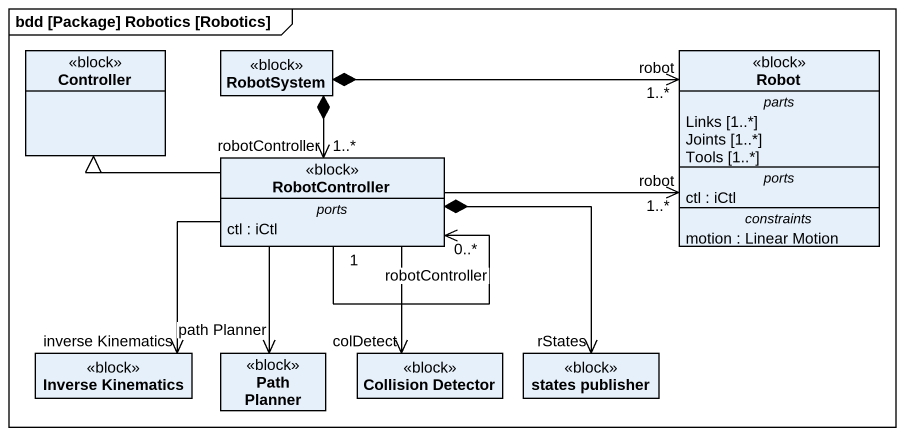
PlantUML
@startuml
mainframe bdd [Package] Robotics [Robotics]
hide circle
hide empty members
class Controller <<block>>
class RobotSystem <<block>>
class Robot <<block>> {
  -- parts --
  Links [1..*]
  Joints [1..*]
  Tools [1..*]
  -- ports --
  ctl : iCtl
  -- constraints --
  motion : Linear Motion
}
class RobotController <<block>> {
  -- ports --
  ctl : iCtl
}
class "Inverse Kinematics" as Inverse_Kinematics <<block>>
class "Path Planner" as Path_Planner <<block>>
class "Collision Detector" as Collision_Detector <<block>>
class "states publisher" as states_publisher <<block>>
RobotSystem *-right-> "robot\n1..*" Robot
RobotSystem *--> "robotController\n1..*" RobotController
RobotController -left-|> Controller
RobotController -right-> "robot\n1..*" Robot
RobotController "1" --> "0..*\nrobotController" RobotController
RobotController --> "inverse Kinematics" Inverse_Kinematics
RobotController --> "path Planner" Path_Planner
RobotController --> "colDetect" Collision_Detector
RobotController *--> "rStates" states_publisher
@enduml
